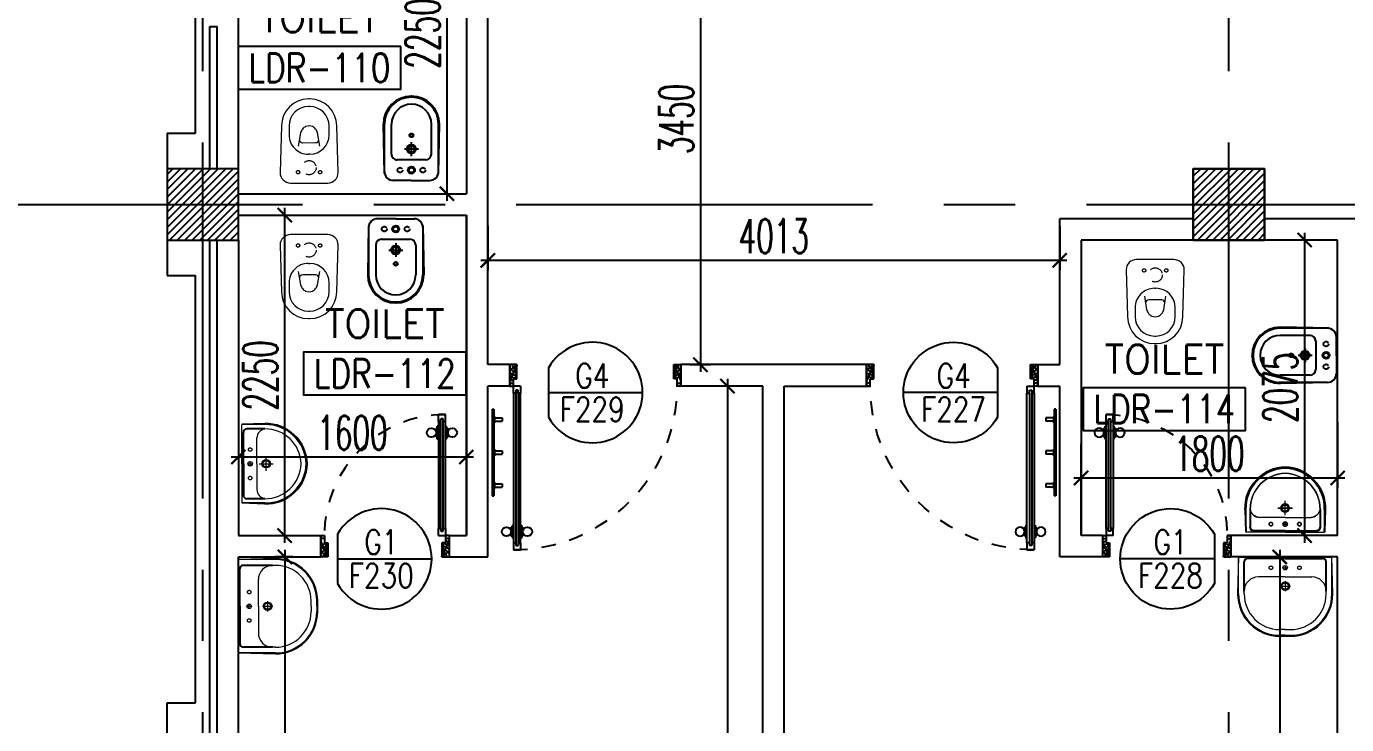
# Model space of a CAD drawing. Extents: x 275967.8 to 276060, y 57291.9 to 57371.4.
# Drawn here: x 275977.1 to 275986.36, y 57302.31 to 57307.21 of the extents above; entities that cross this region are included whole.
import ezdxf
from ezdxf.enums import TextEntityAlignment as Align

# ---------------------------------------------------------------- set-up
doc = ezdxf.new("R2010")
doc.units = 0
doc.header["$MEASUREMENT"] = 0
doc.header["$PDMODE"] = 34
for name, pattern in [('CENTERX2', [4, 2.5, -0.5, 0.5, -0.5]), ('DASHED', [0.75, 0.5, -0.25]), ('HIDDEN', [0.375, 0.25, -0.125]), ('HIDDEN2', [0.1875, 0.125, -0.0625])]:
    doc.linetypes.add(name, pattern=pattern)
doc.layers.get('0').update_dxf_attribs({"linetype": 'CONTINUOUS'})
doc.layers.get('DEFPOINTS').update_dxf_attribs({"linetype": 'CONTINUOUS'})
for name, color, linetype in [('A-TILES', 11, 'CONTINUOUS'), ('AX-DIM', 4, 'CONTINUOUS'), ('AXES', 11, 'CENTERX2'), ('COL', 5, 'CONTINUOUS'), ('DIM', 4, 'CONTINUOUS'), ('DOOR', 7, 'CONTINUOUS'), ('DOOR-CR', 2, 'CONTINUOUS'), ('DOOR-NO', 3, 'CONTINUOUS'), ('FIX', 3, 'CONTINUOUS'), ('HAT', 8, 'CONTINUOUS'), ('INSUL', 4, 'CONTINUOUS'), ('NON-MEDICAL', 3, 'CONTINUOUS'), ('RM-BOX', 4, 'CONTINUOUS'), ('RM-NAME', 2, 'CONTINUOUS'), ('RM-NO', 2, 'CONTINUOUS'), ('WALL', 2, 'CONTINUOUS')]:
    doc.layers.add(name, color=color, linetype=linetype)
doc.styles.add('ROMANS', font='ROMANS.shx', dxfattribs={"width": 0.6})
doc.dimstyles.new('STANDARD in', dxfattribs={"dimtxt": 0.24, "dimasz": 0.1, "dimexe": 0.07, "dimexo": 0.05, "dimgap": 0.05, "dimtad": 1, "dimdec": 0, "dimlfac": 1000, "dimzin": 0, "dimdsep": 46, "dimtxsty": 'ROMANS', "dimblk": 'ARCHTICK', "dimcen": 0.05, "dimdle": 0.05, "dimclrd": 4, "dimclre": 4, "dimclrt": 2, "dimadec": 0, "dimazin": 0, "dimtfac": 1, "dimtdec": 0, "dimtmove": 2, "dimatfit": 3, "dimfxl": 0, "dimtolj": 1, "dimtzin": 0, "dimarcsym": 0})

# ---------------------------------------------------------------- blocks, each defined once
blk = doc.blocks.new('*X87')
at = {"color": 0}
for p, q in [((31339.2, 125472.8), (31816.1, 125949.7)), ((31339.2, 125525.8), (31763.1, 125949.7)), ((31339.2, 125578.9), (31710.1, 125949.7)), ((31339.2, 125631.9), (31657, 125949.7)), ((31339.2, 125684.9), (31604, 125949.7)), ((31339.2, 125738), (31551, 125949.7)), ((31339.2, 125791), (31497.9, 125949.7)), ((31339.2, 125844), (31444.9, 125949.7)), ((31339.2, 125897.1), (31391.9, 125949.7)), ((31369.2, 125449.7), (31839.2, 125919.8)), ((31422.2, 125449.7), (31839.2, 125866.7)), ((31475.2, 125449.7), (31839.2, 125813.7)), ((31528.3, 125449.7), (31839.2, 125760.7)), ((31581.3, 125449.7), (31839.2, 125707.6)), ((31634.3, 125449.7), (31839.2, 125654.6)), ((31687.4, 125449.7), (31839.2, 125601.6)), ((31740.4, 125449.7), (31839.2, 125548.5)), ((31793.4, 125449.7), (31839.2, 125495.5))]:
    blk.add_line(p, q, dxfattribs=at)
blk = doc.blocks.new('*X86')
at = {"color": 0}
for p, q in [((24139.2, 125485.3), (24603.7, 125949.7)), ((24139.2, 125538.3), (24550.6, 125949.7)), ((24139.2, 125591.4), (24497.6, 125949.7)), ((24139.2, 125644.4), (24444.6, 125949.7)), ((24139.2, 125697.4), (24391.5, 125949.7)), ((24139.2, 125750.5), (24338.5, 125949.7)), ((24139.2, 125803.5), (24285.5, 125949.7)), ((24139.2, 125856.5), (24232.4, 125949.7)), ((24139.2, 125909.6), (24179.4, 125949.7)), ((24156.7, 125449.7), (24639.2, 125932.3)), ((24209.7, 125449.7), (24639.2, 125879.2)), ((24262.8, 125449.7), (24639.2, 125826.2)), ((24315.8, 125449.7), (24639.2, 125773.2)), ((24368.8, 125449.7), (24639.2, 125720.1)), ((24421.9, 125449.7), (24639.2, 125667.1)), ((24474.9, 125449.7), (24639.2, 125614.1)), ((24527.9, 125449.7), (24639.2, 125561)), ((24581, 125449.7), (24639.2, 125508)), ((24634, 125449.7), (24639.2, 125455))]:
    blk.add_line(p, q, dxfattribs=at)
blk = doc.blocks.new('RM1')
at = {"layer": 'RM-BOX'}
blk.add_lwpolyline([(569.9, -200), (-569.9, -200), (-569.9, -500), (569.9, -500)], close=True, dxfattribs=at)
at = {"layer": 'RM-NAME', "style": 'ROMANS'}
for tag, p in [('ROOMNAME1', (0, 323.8)), ('ROOMNAME2', (0, 0))]:
    blk.add_attdef(tag, text='', height=200, dxfattribs=at).set_placement(p, align=Align.MIDDLE)
at = {"layer": 'RM-NO', "style": 'ROMANS', "width": 0.8}
blk.add_attdef('ROOMNO', text='', height=200, dxfattribs=at).set_placement((0, -350), align=Align.MIDDLE)
blk = doc.blocks.new('_ARCHTICK')
at = {"color": 0, "linetype": 'ByBlock', "const_width": 0.15}
blk.add_lwpolyline([(-0.5, -0.5), (0.5, 0.5)], dxfattribs=at)
blk = doc.blocks.new('*D632')
at = {"layer": 'AX-DIM', "color": 4, "lineweight": -2, "ltscale": 0.3}
for p, q in [((275977.7269, 57357.8329), (275969.7988, 57357.8329)), ((275969.8688, 57298.4629), (275969.8688, 57357.8829)), ((275978.6688, 57298.5129), (275969.7988, 57298.5129))]:
    blk.add_line(p, q, dxfattribs=at)
at = {"layer": 'DEFPOINTS', "color": 0, "ltscale": 0.3}
for p in [(275969.8688, 57357.8329), (275977.7769, 57357.8329), (275978.7188, 57298.5129)]:
    blk.add_point(p, dxfattribs=at)
at = {"layer": 'AX-DIM', "color": 4, "lineweight": -2, "ltscale": 0.3, "xscale": 0.1, "yscale": 0.1, "zscale": 0.1}
for p, rotation in [((275969.8688, 57357.8329), 90), ((275969.8688, 57298.5129), 270)]:
    blk.add_blockref('_ARCHTICK', p, dxfattribs=dict(at, rotation=rotation))
at = {"layer": 'AX-DIM', "color": 2, "ltscale": 0.3, "insert": (275969.6988, 57328.1729), "char_height": 0.24, "attachment_point": 5, "rotation": 90, "style": 'ROMANS'}
blk.add_mtext('\\A1;59320', dxfattribs=at)
blk = doc.blocks.new('COL50')
at = {"layer": 'COL'}
blk.add_lwpolyline([(-250, 250), (-250, -250), (250, -250), (250, 250)], close=True, dxfattribs=at)
blk = doc.blocks.new('DD1')
at = {"layer": 'DOOR-CR'}
blk.add_line((-307.6, 0), (352.8, 0), dxfattribs=at)
blk.add_lwpolyline([(-307.6, -172.9, 3.820224), (-307.6, 172.9)], format="xyb", close=True, dxfattribs=at)
at = {"layer": 'DOOR-NO', "color": 255, "style": 'ROMANS', "width": 0.8}
for tag, p in [('G', (0, 183.5)), ('000', (0, -141.4))]:
    blk.add_attdef(tag, text='', height=204, dxfattribs=at).set_placement(p, align=Align.MIDDLE)
blk = doc.blocks.new('DOOR90')
at = {"layer": 'DOOR', "color": 0, "linetype": 'ByBlock'}
for p, q in [((-150, 0), (-150, -25)), ((-150, 0), (0, 0)), ((0, -50), (0, 0)), ((-1000, -25), (-1000, -75)), ((-1000, -75), (-1000, -25)), ((-950, -25), (-1000, -25)), ((-950, -75), (-1000, -75)), ((-970, -42), (-970, -58)), ((-950, -42), (-970, -42)), ((-950, -58), (-970, -58)), ((-950, -25), (-950, -42)), ((-950, -58), (-950, -75)), ((-917.6, -25), (-917.6, -17.8)), ((-827.6, -17.8), (-917.6, -17.8)), ((-917.6, -75), (-917.6, -82.2)), ((-827.6, -82.2), (-917.6, -82.2)), ((-905, -17.8), (-905, -8.8)), ((-905, -8.8), (-840.2, -8.8)), ((-905, -17.8), (-840.2, -17.8)), ((-905, -82.2), (-905, -91.2)), ((-905, -82.2), (-840.2, -82.2)), ((-905, -91.2), (-840.2, -91.2)), ((-840.2, -17.8), (-840.2, -8.8)), ((-840.2, -82.2), (-840.2, -91.2)), ((-827.6, -25), (-827.6, -17.8)), ((-827.6, -75), (-827.6, -82.2)), ((-200, -42), (-200, -25)), ((-200, -25), (-150, -25)), ((-180, -42), (-200, -42)), ((-200, -75), (-200, -58)), ((-200, -58), (-180, -58)), ((-150, -75), (-200, -75)), ((-180, -58), (-180, -42)), ((-150, -75), (-150, -25)), ((-150, -25), (-100, -25)), ((-100, -25), (-100, -50)), ((-100, -50), (0, -50)), ((-150, -900), (-150, -875)), ((-150, -875), (-100, -875)), ((0, -900), (-150, -900)), ((-150, -900), (0, -900)), ((-100, -850), (0, -850)), ((-100, -875), (-100, -850)), ((0, -850), (0, -900))]:
    blk.add_line(p, q, dxfattribs=at)
at = {"layer": 'DOOR', "color": 9, "linetype": 'ByBlock'}
for p, q in [((0, -50), (-113.7, 0)), ((0, -50), (-40.1, 0)), ((0, -50), (-100, -36.6)), ((0, -850), (-113.7, -900)), ((0, -850), (-100, -863.4)), ((0, -850), (-40.1, -900))]:
    blk.add_line(p, q, dxfattribs=at)
at = {"layer": 'DOOR', "linetype": 'ByBlock'}
for p, q in [((-200, -25), (-950, -25)), ((-200, -42), (-950, -42)), ((-200, -58), (-950, -58)), ((-950, -75), (-200, -75))]:
    blk.add_line(p, q, dxfattribs=at)
at = {"layer": 'DOOR', "color": 0, "linetype": 'ByBlock'}
for centre in [(-872.6, 23.5), (-872.6, -123.5)]:
    blk.add_circle(centre, 32.4, dxfattribs=at)
at = {"layer": 'DOOR', "color": 9, "linetype": 'ByBlock'}
for centre, radius, start, end in [((0, -50), 154.4, 161.10529, 166.28577), ((0, -50), 134.4, 158.15985, 169.28002), ((0, -50), 94.4, 148.01819, 180), ((0, -50), 74.4, 137.77643, 180), ((0, -50), 114.4, 154.08384, 167.37743), ((0, -50), 54.4, 113.20738, 180), ((0, -50), 34.4, 90, 180), ((0, -50), 14.4, 90, 180), ((0, -850), 154.4, 193.71423, 198.89471), ((0, -850), 134.4, 190.71998, 201.84015), ((0, -850), 94.4, 180, 211.98181), ((0, -850), 74.4, 180, 222.22357), ((0, -850), 54.4, 180, 246.79262), ((0, -850), 34.4, 180, 270), ((0, -850), 14.4, 180, 270)]:
    blk.add_arc(centre, radius, start, end, dxfattribs=at)
at = {"layer": 'DOOR', "linetype": 'HIDDEN', "ltscale": 0.5}
blk.add_arc((-150, -25), 850, 180, 270, dxfattribs=at)
blk = doc.blocks.new('DOOR100')
at = {"layer": 'DOOR', "color": 0, "linetype": 'ByBlock'}
for p, q in [((-25, 1300), (-75, 1300)), ((-75, 1300), (-25, 1300)), ((-75, 1250), (-75, 1300)), ((-25, 1250), (-25, 1300)), ((-82.2, 1205), (-91.2, 1205)), ((-91.2, 1205), (-91.2, 1140.2)), ((-75, 1217.6), (-82.2, 1217.6)), ((-82.2, 1127.6), (-82.2, 1217.6)), ((-82.2, 1205), (-82.2, 1140.2)), ((-58, 1250), (-75, 1250)), ((-42, 1270), (-58, 1270)), ((-58, 1250), (-58, 1270)), ((-42, 1250), (-42, 1270)), ((-25, 1250), (-42, 1250)), ((-25, 1217.6), (-17.8, 1217.6)), ((-17.8, 1127.6), (-17.8, 1217.6)), ((-17.8, 1205), (-8.8, 1205)), ((-17.8, 1205), (-17.8, 1140.2)), ((-8.8, 1205), (-8.8, 1140.2)), ((-82.2, 1140.2), (-91.2, 1140.2)), ((-75, 1127.6), (-82.2, 1127.6)), ((-25, 1127.6), (-17.8, 1127.6)), ((-17.8, 1140.2), (-8.8, 1140.2)), ((-75, 200), (-58, 200)), ((-75, 150), (-75, 200)), ((-58, 200), (-58, 180)), ((-42, 200), (-25, 200)), ((-42, 180), (-42, 200)), ((-25, 200), (-25, 150)), ((-1200, 0), (-1200, 150)), ((-1200, 150), (-1175, 150)), ((-1200, 150), (-1200, 0)), ((-1175, 150), (-1175, 100)), ((-1175, 100), (-1150, 100)), ((-1150, 100), (-1150, 0)), ((-75, 150), (-25, 150)), ((-58, 180), (-42, 180)), ((-50, 100), (-50, 0)), ((-25, 100), (-50, 100)), ((0, 150), (-25, 150)), ((-25, 150), (-25, 100)), ((0, 150), (0, 0)), ((-1150, 0), (-1200, 0)), ((-50, 0), (0, 0))]:
    blk.add_line(p, q, dxfattribs=at)
at = {"layer": 'DOOR', "linetype": 'ByBlock'}
for p, q in [((-75, 1250), (-75, 200)), ((-58, 200), (-58, 1250)), ((-42, 200), (-42, 1250)), ((-25, 200), (-25, 1250)), ((0, 0), (0, 150))]:
    blk.add_line(p, q, dxfattribs=at)
at = {"layer": 'DOOR', "color": 9, "linetype": 'ByBlock'}
for p, q in [((-1150, 0), (-1200, 113.7)), ((-1150, 0), (-1163.4, 100)), ((-50, 0), (0, 113.7)), ((-50, 0), (-36.6, 100)), ((-1150, 0), (-1200, 40.1)), ((-50, 0), (0, 40.1))]:
    blk.add_line(p, q, dxfattribs=at)
at = {"layer": 'DOOR', "color": 0, "linetype": 'ByBlock'}
for centre in [(-123.5, 1172.6), (23.5, 1172.6)]:
    blk.add_circle(centre, 32.4, dxfattribs=at)
at = {"layer": 'DOOR', "linetype": 'HIDDEN', "ltscale": 0.5}
blk.add_arc((-25, 150), 1150, 89.99998, 180.00006, dxfattribs=at)
at = {"layer": 'DOOR', "color": 9, "linetype": 'ByBlock'}
for centre, radius, start, end in [((-1150, 0), 154.4, 103.71423, 108.89471), ((-1150, 0), 134.4, 100.71998, 111.84015), ((-1150, 0), 94.4, 90, 121.98181), ((-50, 0), 94.4, 58.01819, 90), ((-50, 0), 134.4, 68.15985, 79.28002), ((-50, 0), 114.4, 64.08384, 77.37743), ((-50, 0), 154.4, 71.10529, 76.28577), ((-1150, 0), 74.4, 90, 132.22357), ((-1150, 0), 54.4, 90, 156.79262), ((-1150, 0), 34.4, 90, 180), ((-1150, 0), 14.4, 90, 180), ((-50, 0), 74.4, 47.77643, 90), ((-50, 0), 54.4, 23.20738, 90), ((-50, 0), 34.4, 0, 90), ((-50, 0), 14.4, 0, 90)]:
    blk.add_arc(centre, radius, start, end, dxfattribs=at)
blk = doc.blocks.new('A$C49F1192B')
at = {"layer": 'DOOR', "color": 0, "linetype": 'ByBlock', "xscale": -1, "rotation": 270}
blk.add_blockref('DOOR100', (0, 1200), dxfattribs=at)
blk = doc.blocks.new('WC1')
at = {"layer": 'FIX', "lineweight": 20}
for p, q in [((-210, 203.8), (-538, 193.8)), ((-475, 140.8), (-538, 140.8)), ((-727, 4.8), (-727, -4.8)), ((-674, 4.8), (-674, -4.8)), ((-533.7, 24.2), (-539.5, 0)), ((-539.5, 0), (-533.7, -24.2)), ((-394.8, 75.7), (-490.4, 60.1)), ((-339, 4.8), (-339, -4.8)), ((-490.4, -60.1), (-394.8, -75.7)), ((-538, -140.8), (-475, -140.8)), ((-538, -193.8), (-210, -203.8))]:
    blk.add_line(p, q, dxfattribs=at)
at = {"layer": 'FIX', "linetype": 'Continuous', "lineweight": 20}
blk.add_line((-420.1, -47.3), (-420.4, 44.6), dxfattribs=at)
at = {"layer": 'FIX', "lineweight": 20}
blk.add_lwpolyline([(-213.2, -203.8), (-210, -203.8, 0.414214), (-137, -130.8), (-137, 0), (-137, 130.8, 0.414214), (-210, 203.8)], format="xyb", dxfattribs=at)
at = {"layer": 'FIX', "linetype": 'HIDDEN2', "lineweight": 20, "ltscale": 0.3}
blk.add_circle((-245, 0), 49.8, dxfattribs=at)
at = {"layer": 'FIX', "linetype": 'HIDDEN', "lineweight": 20, "ltscale": 0.05}
for centre in [(-213.2, 77.5), (-213.2, -77.5)]:
    blk.add_circle(centre, 11.6, dxfattribs=at)
at = {"layer": 'FIX', "lineweight": 20}
for centre, radius, start, end in [((-538, 4.8), 189, 90, 180), ((-538, 4.8), 136, 90, 180), ((-475, 4.8), 136, 360, 90), ((-473, -6.9), 68.2, 128.92417, 152.84682), ((-464.4, -17.6), 82, 108.49595, 128.92417), ((-538, -4.8), 189, 180, 270), ((-538, -4.8), 136, 180, 270), ((-473, 6.9), 68.2, 207.15318, 231.07583), ((-464.4, 17.6), 82, 231.07583, 251.50405), ((-475, -4.8), 136, 270, 0)]:
    blk.add_arc(centre, radius, start, end, dxfattribs=at)
at = {"layer": 'FIX', "linetype": 'Continuous', "lineweight": 20}
for centre, start, end in [((-442.7, 45.5), 357.66621, 91.61215), ((-442.4, -45.6), 268.38785, 2.33379)]:
    blk.add_arc(centre, 22.3, start, end, dxfattribs=at)
blk = doc.blocks.new('BIDET1')
at = {"layer": 'FIX'}
for p, q in [((-88, 190), (-427.7, 190)), ((-210, 140), (-420, 140)), ((-170, 100), (-170, -100)), ((-25, -2.7), (-25, 128.1)), ((-616.7, 2.1), (-616.7, -2.7)), ((-352, 1.5), (-352, 1.5)), ((-350.1, 5.3), (-350.1, 5.3)), ((-348.2, 1.5), (-348.2, 1.5)), ((-346.3, 5.3), (-346.3, 5.3)), ((-344.4, 9.1), (-344.4, 9.1)), ((-344.4, 1.5), (-344.4, 1.5)), ((-342.4, 5.3), (-342.4, 5.3)), ((-340.5, 9.1), (-340.5, 9.1)), ((-340.5, 1.5), (-340.5, 1.5)), ((-338.6, 5.3), (-338.6, 5.3)), ((-336.7, 1.5), (-336.7, 1.5)), ((-334.8, 5.3), (-334.8, 5.3)), ((-332.9, 1.5), (-332.9, 1.5)), ((-616.7, -7.6), (-616.7, -2.7)), ((-350.1, -2.3), (-350.1, -2.3)), ((-348.2, -6.2), (-348.2, -6.2)), ((-346.3, -2.3), (-346.3, -2.3)), ((-346.3, -10), (-346.3, -10)), ((-344.4, -6.2), (-344.4, -6.2)), ((-342.4, -2.3), (-342.4, -2.3)), ((-342.4, -10), (-342.4, -10)), ((-340.5, -6.2), (-340.5, -6.2)), ((-338.6, -2.3), (-338.6, -2.3)), ((-338.6, -10), (-338.6, -10)), ((-336.7, -6.2), (-336.7, -6.2)), ((-334.8, -2.3), (-334.8, -2.3)), ((-332.9, -6.2), (-332.9, -6.2)), ((-331, -2.3), (-331, -2.3)), ((-25, -2.7), (-25, -133.6)), ((-210, -140), (-420, -140)), ((-88, -190), (-427.7, -190))]:
    blk.add_line(p, q, dxfattribs=at)
at = {"layer": 'FIX', "linetype": 'ByBlock', "ltscale": 0.3}
for p, q in [((-75, 190), (-420, 196.7)), ((-75, -190), (-420, -196.7))]:
    blk.add_line(p, q, dxfattribs=at)
at = {"layer": 'FIX', "linetype": 'DASHED', "ltscale": 0.05}
for p, q in [((-196.1, 0), (-293.9, 0)), ((-245, 48.9), (-245, -48.9))]:
    blk.add_line(p, q, dxfattribs=at)
at = {"layer": 'FIX', "linetype": 'HIDDEN', "ltscale": 0.05}
for centre in [(-97.5, 80), (-97.5, -80)]:
    blk.add_circle(centre, 17.5, dxfattribs=at)
at = {"layer": 'FIX'}
for centre, radius in [((-342, 0), 13.8), ((-342, 0), 11), ((-245, 0), 31.7), ((-245, 0), 22.5), ((-97.5, 0), 24.5), ((-97.5, 0), 17.5)]:
    blk.add_circle(centre, radius, dxfattribs=at)
at = {"layer": 'FIX', "linetype": 'ByBlock', "ltscale": 0.3}
blk.add_arc((-420, 0), 196.7, 90, 270, dxfattribs=at)
at = {"layer": 'FIX'}
for centre, radius, start, end in [((-420, 0), 190, 90, 270), ((-87.1, 127.9), 62.1, 0.14634, 90.8397), ((-420, 0), 140, 90, 270), ((-210, 100), 40, 0, 90), ((-210, -100), 40, 270, 0), ((-87.1, -127.9), 62.1, 269.1603, 359.85366)]:
    blk.add_arc(centre, radius, start, end, dxfattribs=at)
blk = doc.blocks.new('LAV-003')
at = {"layer": 'FIX', "linetype": 'Continuous', "lineweight": 20}
for p, q in [((-327.5, -285), (-327.5, -25)), ((327.5, -285), (327.5, -25)), ((0, -165), (-187.5, -165)), ((0, -165), (187.5, -165)), ((-287.5, -285), (-287.5, -265)), ((287.5, -285), (287.5, -265)), ((0, -535), (-37.5, -535)), ((0, -535), (37.5, -535)), ((0, -575), (-37.5, -575)), ((0, -575), (37.5, -575))]:
    blk.add_line(p, q, dxfattribs=at)
at = {"layer": 'FIX', "linetype": 'ByBlock'}
blk.add_line((-327.5, -25), (327.5, -25), dxfattribs=at)
at = {"layer": 'FIX', "linetype": 'ByBlock', "ltscale": 0.3}
for p, q in [((-287.5, -265), (-287.5, -60)), ((0, -35), (-262.5, -35)), ((0, -35), (262.5, -35)), ((287.5, -265), (287.5, -60))]:
    blk.add_line(p, q, dxfattribs=at)
at = {"layer": 'FIX', "lineweight": 20}
for p, q in [((0, -85.4), (0, -116.5)), ((-15.6, -100.9), (15.5, -100.9))]:
    blk.add_line(p, q, dxfattribs=at)
at = {"layer": 'FIX', "linetype": 'DASHED', "lineweight": 20, "ltscale": 0.04}
for p, q in [((-35.7, -230.5), (36.6, -230.5)), ((0, -193.9), (0, -266.1))]:
    blk.add_line(p, q, dxfattribs=at)
at = {"layer": 'FIX', "linetype": 'Continuous', "lineweight": 20}
blk.add_lwpolyline([(294.8, -25), (0, -25), (-327.5, -25), (-334.5, -285, 0.414214), (-37.5, -582), (0, -582), (37.5, -582, 0.414214), (334.5, -285), (327.5, -25), (0, -25)], format="xyb", dxfattribs=at)
at = {"layer": 'FIX', "linetype": 'HIDDEN', "lineweight": 20, "ltscale": 0.05}
for centre in [(-100, -100.9), (100, -100.9)]:
    blk.add_circle(centre, 12.4, dxfattribs=at)
at = {"layer": 'FIX', "lineweight": 20}
for centre, radius in [((0, -100.9), 15.5), ((0.5, -230), 29.5), ((0.5, -230), 22.5)]:
    blk.add_circle(centre, radius, dxfattribs=at)
at = {"layer": 'FIX', "linetype": 'ByBlock', "ltscale": 0.3}
for centre, start, end in [((-262.5, -60), 90, 180), ((262.5, -60), 0, 90)]:
    blk.add_arc(centre, 25, start, end, dxfattribs=at)
at = {"layer": 'FIX', "linetype": 'Continuous', "lineweight": 20}
for centre, radius, start, end in [((-187.5, -265), 100, 90, 180), ((187.5, -265), 100, 0, 90), ((-37.5, -285), 290, 180, 270), ((-37.5, -285), 250, 180, 270), ((37.5, -285), 250, 270, 0), ((37.5, -285), 290, 270, 0)]:
    blk.add_arc(centre, radius, start, end, dxfattribs=at)
blk = doc.blocks.new('LAV1')
at = {"layer": 'FIX', "linetype": 'ByBlock', "ltscale": 0.3}
for p, q in [((-280, 210), (-275, 50)), ((-245, 210), (-245, 85)), ((245, 210), (245, 85)), ((280, 210), (275, 50)), ((0, 60), (-220.2, 60)), ((0, 60), (220.2, 60))]:
    blk.add_line(p, q, dxfattribs=at)
at = {"layer": 'FIX', "linetype": 'Continuous', "lineweight": 20}
for p, q in [((-275, 210), (-275, 50)), ((275, 210), (275, 50)), ((0, 155), (-181.4, 155)), ((0, 155), (181.4, 155)), ((0, 50), (-275, 50)), ((0, 50), (-252.5, 50)), ((0, 50), (252.5, 50)), ((0, 50), (275, 50))]:
    blk.add_line(p, q, dxfattribs=at)
at = {"layer": 'FIX', "linetype": 'DASHED', "lineweight": 20, "ltscale": 0.05}
for p, q in [((49.5, 220), (-50.5, 220)), ((-0.5, 170), (-0.5, 270)), ((-0.5, 170), (-0.5, 270))]:
    blk.add_line(p, q, dxfattribs=at)
at = {"layer": 'FIX', "lineweight": 20}
for p, q in [((15.6, 107.5), (-15.5, 107.5)), ((0, 92), (0, 123))]:
    blk.add_line(p, q, dxfattribs=at)
for centre, radius in [((-0.5, 220), 29.5), ((-0.5, 220), 22.5), ((0, 107.5), 15.5)]:
    blk.add_circle(centre, radius, dxfattribs=at)
at = {"layer": 'FIX', "linetype": 'HIDDEN', "lineweight": 20, "ltscale": 0.05}
for centre in [(-100, 107.5), (100, 107.5)]:
    blk.add_circle(centre, 12.4, dxfattribs=at)
at = {"layer": 'FIX', "linetype": 'ByBlock', "ltscale": 0.3}
for centre, radius, start, end in [((6.9, 220), 287, 91.37765, 182.00641), ((-6.9, 220), 287, 357.99359, 88.62235), ((-220.1, 84.9), 24.9, 179.70214, 269.94861), ((220.1, 84.9), 24.9, 270.05139, 0.29786)]:
    blk.add_arc(centre, radius, start, end, dxfattribs=at)
at = {"layer": 'FIX', "linetype": 'Continuous', "lineweight": 20}
for centre, radius, start, end in [((8.4, 216.7), 283.4, 91.6988, 181.35097), ((7.6, 212.5), 252.7, 91.73281, 180.48842), ((-8.4, 216.7), 283.4, 358.64903, 88.3012), ((-7.6, 212.5), 252.7, 359.51158, 88.26719), ((-179.2, 221.8), 66.9, 190.20056, 268.07863), ((179.2, 221.8), 66.9, 271.92137, 349.79944)]:
    blk.add_arc(centre, radius, start, end, dxfattribs=at)
blk = doc.blocks.new('*D390')
at = {"layer": 'DEFPOINTS', "color": 0, "linetype": 'ByBlock', "ltscale": 0.3}
for p in [(275979.5208, 57308.2879), (275979.7485, 57306.0379), (275980.0486, 57306.0379)]:
    blk.add_point(p, dxfattribs=at)
at = {"layer": 'DIM', "color": 4, "linetype": 'ByBlock', "lineweight": -2, "ltscale": 0.3}
for p, q in [((275980.0486, 57308.3379), (275980.0486, 57305.9879)), ((275979.5708, 57308.2879), (275980.1186, 57308.2879)), ((275979.7985, 57306.0379), (275980.1186, 57306.0379))]:
    blk.add_line(p, q, dxfattribs=at)
at = {"layer": 'DIM', "color": 4, "linetype": 'ByBlock', "lineweight": -2, "ltscale": 0.3, "xscale": 0.1, "yscale": 0.1, "zscale": 0.1}
for p, rotation in [((275980.0486, 57308.2879), 90), ((275980.0486, 57306.0379), 270)]:
    blk.add_blockref('_ARCHTICK', p, dxfattribs=dict(at, rotation=rotation))
at = {"layer": 'DIM', "color": 2, "linetype": 'ByBlock', "ltscale": 0.3, "insert": (275979.8786, 57307.1629), "char_height": 0.24, "attachment_point": 5, "rotation": 90, "style": 'ROMANS'}
blk.add_mtext('\\A1;2250', dxfattribs=at)
blk = doc.blocks.new('*D388')
at = {"layer": 'DEFPOINTS', "color": 0, "linetype": 'ByBlock', "ltscale": 0.3}
for p in [(275978.7409, 57305.8879), (275978.7267, 57303.6379), (275978.9101, 57303.6379)]:
    blk.add_point(p, dxfattribs=at)
at = {"layer": 'DIM', "color": 4, "linetype": 'ByBlock', "lineweight": -2, "ltscale": 0.3}
for p, q in [((275978.9101, 57305.9379), (275978.9101, 57303.5879)), ((275978.7909, 57305.8879), (275978.9801, 57305.8879)), ((275978.7767, 57303.6379), (275978.9801, 57303.6379))]:
    blk.add_line(p, q, dxfattribs=at)
at = {"layer": 'DIM', "color": 4, "linetype": 'ByBlock', "lineweight": -2, "ltscale": 0.3, "xscale": 0.1, "yscale": 0.1, "zscale": 0.1}
for p, rotation in [((275978.9101, 57305.8879), 90), ((275978.9101, 57303.6379), 270)]:
    blk.add_blockref('_ARCHTICK', p, dxfattribs=dict(at, rotation=rotation))
at = {"layer": 'DIM', "color": 2, "linetype": 'ByBlock', "ltscale": 0.3, "insert": (275978.7401, 57304.7629), "char_height": 0.24, "attachment_point": 5, "rotation": 90, "style": 'ROMANS'}
blk.add_mtext('\\A1;2250', dxfattribs=at)
blk = doc.blocks.new('*D387')
at = {"layer": 'DEFPOINTS', "color": 0, "linetype": 'ByBlock', "ltscale": 0.3}
for p in [(275980.1855, 57304.4892), (275978.5855, 57304.4209), (275978.5855, 57304.1893)]:
    blk.add_point(p, dxfattribs=at)
at = {"layer": 'DIM', "color": 4, "linetype": 'ByBlock', "lineweight": -2, "ltscale": 0.3}
for p, q in [((275978.5855, 57304.3709), (275978.5855, 57304.1193)), ((275980.1855, 57304.4392), (275980.1855, 57304.1193)), ((275980.2355, 57304.1893), (275978.5355, 57304.1893))]:
    blk.add_line(p, q, dxfattribs=at)
at = {"layer": 'DIM', "color": 4, "linetype": 'ByBlock', "lineweight": -2, "ltscale": 0.3, "xscale": 0.1, "yscale": 0.1, "zscale": 0.1, "rotation": 180}
blk.add_blockref('_ARCHTICK', (275978.5855, 57304.1893), dxfattribs=at)
at = {"layer": 'DIM', "color": 4, "linetype": 'ByBlock', "lineweight": -2, "ltscale": 0.3, "xscale": 0.1, "yscale": 0.1, "zscale": 0.1}
blk.add_blockref('_ARCHTICK', (275980.1855, 57304.1893), dxfattribs=at)
at = {"layer": 'DIM', "color": 2, "linetype": 'ByBlock', "ltscale": 0.3, "insert": (275979.3855, 57304.3593), "char_height": 0.24, "attachment_point": 5, "style": 'ROMANS'}
blk.add_mtext('\\A1;1600', dxfattribs=at)
blk = doc.blocks.new('*D386')
at = {"layer": 'DEFPOINTS', "color": 0, "linetype": 'ByBlock', "ltscale": 0.3}
for p in [(275981.4937, 57308.2879), (275981.702, 57304.8379), (275981.8275, 57304.8379)]:
    blk.add_point(p, dxfattribs=at)
at = {"layer": 'DIM', "color": 4, "linetype": 'ByBlock', "lineweight": -2, "ltscale": 0.3}
for p, q in [((275981.8275, 57308.3379), (275981.8275, 57304.7879)), ((275981.5437, 57308.2879), (275981.8975, 57308.2879)), ((275981.752, 57304.8379), (275981.8975, 57304.8379))]:
    blk.add_line(p, q, dxfattribs=at)
at = {"layer": 'DIM', "color": 4, "linetype": 'ByBlock', "lineweight": -2, "ltscale": 0.3, "xscale": 0.1, "yscale": 0.1, "zscale": 0.1}
for p, rotation in [((275981.8275, 57308.2879), 90), ((275981.8275, 57304.8379), 270)]:
    blk.add_blockref('_ARCHTICK', p, dxfattribs=dict(at, rotation=rotation))
at = {"layer": 'DIM', "color": 2, "linetype": 'ByBlock', "ltscale": 0.3, "insert": (275981.6575, 57306.5629), "char_height": 0.24, "attachment_point": 5, "rotation": 90, "style": 'ROMANS'}
blk.add_mtext('\\A1;3450', dxfattribs=at)
blk = doc.blocks.new('*D385')
at = {"layer": 'DEFPOINTS', "color": 0, "linetype": 'ByBlock', "ltscale": 0.3}
for p in [(275982.2348, 57304.6879), (275982.0169, 57299.0129), (275982.2369, 57299.0129)]:
    blk.add_point(p, dxfattribs=at)
at = {"layer": 'DIM', "color": 4, "linetype": 'ByBlock', "lineweight": -2, "ltscale": 0.3}
for p, q in [((275982.0169, 57304.7379), (275982.0169, 57298.9629)), ((275982.1848, 57304.6879), (275981.9469, 57304.6879)), ((275982.1869, 57299.0129), (275981.9469, 57299.0129))]:
    blk.add_line(p, q, dxfattribs=at)
at = {"layer": 'DIM', "color": 4, "linetype": 'ByBlock', "lineweight": -2, "ltscale": 0.3, "xscale": 0.1, "yscale": 0.1, "zscale": 0.1}
for p, rotation in [((275982.0169, 57304.6879), 90), ((275982.0169, 57299.0129), 270)]:
    blk.add_blockref('_ARCHTICK', p, dxfattribs=dict(at, rotation=rotation))
at = {"layer": 'DIM', "color": 2, "linetype": 'ByBlock', "ltscale": 0.3, "insert": (275981.8469, 57301.8504), "char_height": 0.24, "attachment_point": 5, "rotation": 90, "style": 'ROMANS'}
blk.add_mtext('\\A1;5675', dxfattribs=at)
blk = doc.blocks.new('*D381')
at = {"layer": 'DEFPOINTS', "color": 0, "linetype": 'ByBlock', "ltscale": 0.3}
for p in [(275979.0173, 57303.4879), (275978.9121, 57299.0129), (275979.2488, 57299.0129)]:
    blk.add_point(p, dxfattribs=at)
at = {"layer": 'DIM', "color": 4, "linetype": 'ByBlock', "lineweight": -2, "ltscale": 0.3}
for p, q in [((275978.9121, 57303.5379), (275978.9121, 57298.9629)), ((275978.9673, 57303.4879), (275978.8421, 57303.4879)), ((275979.1988, 57299.0129), (275978.8421, 57299.0129))]:
    blk.add_line(p, q, dxfattribs=at)
at = {"layer": 'DIM', "color": 4, "linetype": 'ByBlock', "lineweight": -2, "ltscale": 0.3, "xscale": 0.1, "yscale": 0.1, "zscale": 0.1}
for p, rotation in [((275978.9121, 57303.4879), 90), ((275978.9121, 57299.0129), 270)]:
    blk.add_blockref('_ARCHTICK', p, dxfattribs=dict(at, rotation=rotation))
at = {"layer": 'DIM', "color": 2, "linetype": 'ByBlock', "ltscale": 0.3, "insert": (275978.7421, 57301.2504), "char_height": 0.24, "attachment_point": 5, "rotation": 90, "style": 'ROMANS'}
blk.add_mtext('\\A1;4475', dxfattribs=at)
blk = doc.blocks.new('*D380')
at = {"layer": 'DEFPOINTS', "color": 0, "linetype": 'ByBlock', "ltscale": 0.3}
for p in [(275986.3166, 57305.7129), (275986.0663, 57303.6379), (275986.2462, 57303.6379)]:
    blk.add_point(p, dxfattribs=at)
at = {"layer": 'DIM', "color": 4, "linetype": 'ByBlock', "lineweight": -2, "ltscale": 0.3}
for p, q in [((275986.0663, 57305.7629), (275986.0663, 57303.5879)), ((275986.2666, 57305.7129), (275985.9963, 57305.7129)), ((275986.1962, 57303.6379), (275985.9963, 57303.6379))]:
    blk.add_line(p, q, dxfattribs=at)
at = {"layer": 'DIM', "color": 4, "linetype": 'ByBlock', "lineweight": -2, "ltscale": 0.3, "xscale": 0.1, "yscale": 0.1, "zscale": 0.1}
for p, rotation in [((275986.0663, 57305.7129), 90), ((275986.0663, 57303.6379), 270)]:
    blk.add_blockref('_ARCHTICK', p, dxfattribs=dict(at, rotation=rotation))
at = {"layer": 'DIM', "color": 2, "linetype": 'ByBlock', "ltscale": 0.3, "insert": (275985.8963, 57304.6754), "char_height": 0.24, "attachment_point": 5, "rotation": 90, "style": 'ROMANS'}
blk.add_mtext('\\A1;2075', dxfattribs=at)
blk = doc.blocks.new('*D379')
at = {"layer": 'DEFPOINTS', "color": 0, "linetype": 'ByBlock', "ltscale": 0.3}
for p in [(275984.498, 57304.4671), (275986.298, 57304.4831), (275986.298, 57304.0424)]:
    blk.add_point(p, dxfattribs=at)
at = {"layer": 'DIM', "color": 4, "linetype": 'ByBlock', "lineweight": -2, "ltscale": 0.3}
for p, q in [((275984.498, 57304.4171), (275984.498, 57303.9724)), ((275986.298, 57304.4331), (275986.298, 57303.9724)), ((275984.448, 57304.0424), (275986.348, 57304.0424))]:
    blk.add_line(p, q, dxfattribs=at)
at = {"layer": 'DIM', "color": 4, "linetype": 'ByBlock', "lineweight": -2, "ltscale": 0.3, "xscale": 0.1, "yscale": 0.1, "zscale": 0.1, "rotation": 180}
blk.add_blockref('_ARCHTICK', (275984.498, 57304.0424), dxfattribs=at)
at = {"layer": 'DIM', "color": 4, "linetype": 'ByBlock', "lineweight": -2, "ltscale": 0.3, "xscale": 0.1, "yscale": 0.1, "zscale": 0.1}
blk.add_blockref('_ARCHTICK', (275986.298, 57304.0424), dxfattribs=at)
at = {"layer": 'DIM', "color": 2, "linetype": 'ByBlock', "ltscale": 0.3, "insert": (275985.398, 57304.2124), "char_height": 0.24, "attachment_point": 5, "style": 'ROMANS'}
blk.add_mtext('\\A1;1800', dxfattribs=at)
blk = doc.blocks.new('*D376')
at = {"layer": 'DEFPOINTS', "color": 0, "linetype": 'ByBlock', "ltscale": 0.3}
for p in [(275986.298, 57303.4879), (275985.892, 57299.0129), (275986.298, 57299.0129)]:
    blk.add_point(p, dxfattribs=at)
at = {"layer": 'DIM', "color": 4, "linetype": 'ByBlock', "lineweight": -2, "ltscale": 0.3}
for p, q in [((275985.892, 57303.5379), (275985.892, 57298.9629)), ((275986.248, 57303.4879), (275985.822, 57303.4879)), ((275986.248, 57299.0129), (275985.822, 57299.0129))]:
    blk.add_line(p, q, dxfattribs=at)
at = {"layer": 'DIM', "color": 4, "linetype": 'ByBlock', "lineweight": -2, "ltscale": 0.3, "xscale": 0.1, "yscale": 0.1, "zscale": 0.1}
for p, rotation in [((275985.892, 57303.4879), 90), ((275985.892, 57299.0129), 270)]:
    blk.add_blockref('_ARCHTICK', p, dxfattribs=dict(at, rotation=rotation))
at = {"layer": 'DIM', "color": 2, "linetype": 'ByBlock', "ltscale": 0.3, "insert": (275985.722, 57301.2504), "char_height": 0.24, "attachment_point": 5, "rotation": 90, "style": 'ROMANS'}
blk.add_mtext('\\A1;4475', dxfattribs=at)
blk = doc.blocks.new('*D348')
at = {"layer": 'DEFPOINTS', "color": 0, "linetype": 'ByBlock', "ltscale": 0.3}
for p in [(275980.3355, 57305.8629), (275984.348, 57305.8629), (275980.3355, 57305.5702)]:
    blk.add_point(p, dxfattribs=at)
at = {"layer": 'DIM', "color": 4, "linetype": 'ByBlock', "lineweight": -2, "ltscale": 0.3}
for p, q in [((275980.3355, 57305.8129), (275980.3355, 57305.5002)), ((275984.348, 57305.8129), (275984.348, 57305.5002)), ((275984.398, 57305.5702), (275980.2855, 57305.5702))]:
    blk.add_line(p, q, dxfattribs=at)
at = {"layer": 'DIM', "color": 4, "linetype": 'ByBlock', "lineweight": -2, "ltscale": 0.3, "xscale": 0.1, "yscale": 0.1, "zscale": 0.1, "rotation": 180}
blk.add_blockref('_ARCHTICK', (275980.3355, 57305.5702), dxfattribs=at)
at = {"layer": 'DIM', "color": 4, "linetype": 'ByBlock', "lineweight": -2, "ltscale": 0.3, "xscale": 0.1, "yscale": 0.1, "zscale": 0.1}
blk.add_blockref('_ARCHTICK', (275984.348, 57305.5702), dxfattribs=at)
at = {"layer": 'DIM', "color": 2, "linetype": 'ByBlock', "ltscale": 0.3, "insert": (275982.3417, 57305.7402), "char_height": 0.24, "attachment_point": 5, "style": 'ROMANS'}
blk.add_mtext('\\A1;4013', dxfattribs=at)

msp = doc.modelspace()

# ---------------------------------------------------------------- linework, layer by layer
at = {"layer": 'AXES'}
for p, q in [((275985.5355, 57291.8986), (275985.5355, 57370.7113)), ((275978.3355, 57291.8986), (275978.3355, 57337.5829)), ((275968.5355, 57305.9629), (276036.5755, 57305.9629))]:
    msp.add_line(p, q, dxfattribs=at)
at = {"layer": 'COL'}
msp.add_lwpolyline([(275985.2855, 57306.2129), (275985.7855, 57306.2129), (275985.7855, 57305.7129), (275985.2855, 57305.7129)], close=True, dxfattribs=at)
at = {"layer": 'INSUL'}
for p, q in [((275978.3855, 57306.2129), (275978.3855, 57307.2129)), ((275978.3855, 57307.2129), (275978.4355, 57307.2129)), ((275978.4355, 57306.2129), (275978.4355, 57307.2129)), ((275978.3855, 57299.0129), (275978.3855, 57305.7129)), ((275978.4355, 57299.0129), (275978.4355, 57305.7129))]:
    msp.add_line(p, q, dxfattribs=at)
at = {"layer": 'NON-MEDICAL'}
for p, q in [((275980.3667, 57304.526), (275980.3784, 57304.526)), ((275980.3667, 57304.526), (275980.3667, 57303.9164)), ((275980.3784, 57304.526), (275980.3784, 57303.9164)), ((275980.3784, 57304.475), (275980.383, 57304.475)), ((275980.383, 57304.475), (275980.383, 57304.4289)), ((275980.383, 57304.4637), (275980.437, 57304.4637)), ((275980.437, 57304.4637), (275980.437, 57304.4402)), ((275984.2501, 57304.4637), (275984.2501, 57304.4402)), ((275984.3041, 57304.4637), (275984.2501, 57304.4637)), ((275984.3041, 57304.475), (275984.3041, 57304.4289)), ((275984.3087, 57304.475), (275984.3041, 57304.475)), ((275984.3204, 57304.526), (275984.3087, 57304.526)), ((275984.3087, 57304.526), (275984.3087, 57303.9164)), ((275984.3204, 57304.526), (275984.3204, 57303.9164)), ((275980.3784, 57304.4289), (275980.383, 57304.4289)), ((275980.383, 57304.4402), (275980.437, 57304.4402)), ((275984.3041, 57304.4402), (275984.2501, 57304.4402)), ((275984.3087, 57304.4289), (275984.3041, 57304.4289)), ((275980.3784, 57304.2443), (275980.383, 57304.2443)), ((275980.3784, 57304.1981), (275980.383, 57304.1981)), ((275980.383, 57304.2443), (275980.383, 57304.1981)), ((275980.383, 57304.2329), (275980.437, 57304.2329)), ((275980.383, 57304.2095), (275980.437, 57304.2095)), ((275980.437, 57304.2329), (275980.437, 57304.2095)), ((275984.3041, 57304.2329), (275984.2501, 57304.2329)), ((275984.2501, 57304.2329), (275984.2501, 57304.2095)), ((275984.3041, 57304.2095), (275984.2501, 57304.2095)), ((275984.3041, 57304.2443), (275984.3041, 57304.1981)), ((275984.3087, 57304.2443), (275984.3041, 57304.2443)), ((275984.3087, 57304.1981), (275984.3041, 57304.1981)), ((275980.3784, 57304.0135), (275980.383, 57304.0135)), ((275980.383, 57304.0135), (275980.383, 57303.9673)), ((275980.383, 57304.0021), (275980.437, 57304.0021)), ((275980.383, 57303.9787), (275980.437, 57303.9787)), ((275980.437, 57304.0021), (275980.437, 57303.9787)), ((275984.3041, 57304.0021), (275984.2501, 57304.0021)), ((275984.2501, 57304.0021), (275984.2501, 57303.9787)), ((275984.3041, 57303.9787), (275984.2501, 57303.9787)), ((275984.3087, 57304.0135), (275984.3041, 57304.0135)), ((275984.3041, 57304.0135), (275984.3041, 57303.9673)), ((275980.3667, 57303.9164), (275980.3784, 57303.9164)), ((275980.3784, 57303.9673), (275980.383, 57303.9673)), ((275984.3087, 57303.9673), (275984.3041, 57303.9673)), ((275984.3204, 57303.9164), (275984.3087, 57303.9164))]:
    msp.add_line(p, q, dxfattribs=at)
at = {"layer": 'WALL'}
for p, q in [((275978.5855, 57306.2129), (275978.5855, 57308.2879)), ((275980.1855, 57308.2879), (275980.1855, 57306.0379)), ((275980.3355, 57304.8379), (275980.3355, 57308.2879)), ((275978.2855, 57306.4629), (275978.2855, 57307.3629)), ((275978.0855, 57306.4629), (275978.2855, 57306.4629)), ((275978.0855, 57306.4629), (275978.0855, 57305.4629)), ((275978.5855, 57306.0379), (275980.1855, 57306.0379)), ((275978.5855, 57305.8879), (275980.1855, 57305.8879)), ((275980.1855, 57303.6379), (275980.1855, 57305.8879)), ((275980.1855, 57305.8879), (275980.1855, 57303.6379)), ((275984.348, 57304.8379), (275984.348, 57305.8629)), ((275985.2855, 57305.8629), (275984.348, 57305.8629)), ((275988.398, 57305.8629), (275985.7855, 57305.8629)), ((275978.5855, 57305.7129), (275978.5855, 57303.6379)), ((275985.2855, 57305.7129), (275984.498, 57305.7129)), ((275984.498, 57305.7129), (275984.498, 57303.6379)), ((275986.298, 57305.7129), (275985.7855, 57305.7129)), ((275986.298, 57303.6379), (275986.298, 57305.7129)), ((275978.0855, 57305.4629), (275978.2855, 57305.4629)), ((275978.2855, 57302.4629), (275978.2855, 57305.4629)), ((275980.4901, 57304.8379), (275980.3355, 57304.8379)), ((275980.4901, 57304.6879), (275980.4901, 57304.8379)), ((275982.9934, 57304.8379), (275981.6901, 57304.8379)), ((275981.6901, 57304.6879), (275981.6901, 57304.8379)), ((275982.9934, 57304.6879), (275982.9934, 57304.8379)), ((275984.1934, 57304.6879), (275984.1934, 57304.8379)), ((275984.1934, 57304.8379), (275984.348, 57304.8379)), ((275980.3355, 57303.4879), (275980.3355, 57304.6879)), ((275980.4901, 57304.6879), (275980.3355, 57304.6879)), ((275982.2655, 57304.6879), (275981.6901, 57304.6879)), ((275982.2655, 57299.0129), (275982.2655, 57304.6879)), ((275982.4155, 57304.6879), (275982.9934, 57304.6879)), ((275982.4155, 57299.0129), (275982.4155, 57304.6879)), ((275984.1934, 57304.6879), (275984.348, 57304.6879)), ((275984.348, 57303.4879), (275984.348, 57304.6879)), ((275984.498, 57303.6379), (275984.498, 57304.2824)), ((275978.5855, 57303.6379), (275979.1635, 57303.6379)), ((275979.1635, 57303.6379), (275979.1635, 57303.4879)), ((275980.0635, 57303.6379), (275980.1855, 57303.6379)), ((275980.0635, 57303.6379), (275980.0635, 57303.4879)), ((275984.648, 57303.6379), (275984.498, 57303.6379)), ((275984.648, 57303.6379), (275984.648, 57303.4879)), ((275985.548, 57303.6379), (275985.548, 57303.4879)), ((275986.298, 57303.6379), (275985.548, 57303.6379)), ((275978.5855, 57299.0129), (275978.5855, 57303.4879)), ((275978.5855, 57303.4879), (275979.1635, 57303.4879)), ((275980.0635, 57303.4879), (275980.3355, 57303.4879)), ((275984.648, 57303.4879), (275984.348, 57303.4879)), ((275986.298, 57303.4879), (275985.548, 57303.4879)), ((275986.298, 57299.0129), (275986.298, 57303.4879)), ((275978.0855, 57302.4629), (275978.2855, 57302.4629)), ((275978.0855, 57299.0129), (275978.0855, 57302.4629))]:
    msp.add_line(p, q, dxfattribs=at)
at = {"layer": 'WALL', "linetype": 'ByBlock', "ltscale": 0.3}
for points in [[(275978.0855, 57305.7129), (275978.5855, 57305.7129), (275978.5855, 57306.2129), (275978.0855, 57306.2129)], [(275985.7855, 57306.2129), (275985.2855, 57306.2129), (275985.2855, 57305.7129), (275985.7855, 57305.7129)]]:
    msp.add_lwpolyline(points, close=True, dxfattribs=at)

# ---------------------------------------------------------------- block references
at = {"layer": 'A-TILES', "linetype": 'ByBlock', "ltscale": 0.3, "xscale": 0.001, "yscale": 0.001, "zscale": 0.001}
for name, p in [('LAV1', (275985.9296, 57303.6109)), ('LAV-003', (275985.93, 57303.5129))]:
    msp.add_blockref(name, p, dxfattribs=at)
at = {"layer": 'COL', "xscale": 0.001, "yscale": 0.001, "zscale": 0.001}
for p in [(275978.3355, 57305.9629), (275985.5355, 57305.9629)]:
    msp.add_blockref('COL50', p, dxfattribs=at)
at = {"layer": 'DOOR', "color": 0, "yscale": 0.001, "zscale": 0.001}
for p, xscale, rotation in [((275981.6901, 57304.8379), -0.001, 90), ((275982.9934, 57304.8379), 0.001, 270)]:
    msp.add_blockref('A$C49F1192B', p, dxfattribs=dict(at, xscale=xscale, rotation=rotation))
at = {"layer": 'DOOR', "color": 0, "linetype": 'ByBlock', "yscale": 0.001, "zscale": 0.001}
for p, xscale, rotation in [((275980.0635, 57303.4879), 0.001, 270), ((275984.648, 57303.4879), -0.001, 90)]:
    msp.add_blockref('DOOR90', p, dxfattribs=dict(at, xscale=xscale, rotation=rotation))
at = {"layer": 'DOOR-NO'}
ref = msp.add_blockref('DD1', (275981.0688, 57304.6423), dxfattribs=dict(at, xscale=0.001, yscale=0.001, zscale=0.001))
ref.add_attrib('G', 'G4', dxfattribs={"height": 0.17, "style": 'ROMANS', "width": 0.8}).set_placement((275981.0688, 57304.7602), align=Align.MIDDLE)
ref.add_attrib('000', 'F229', dxfattribs={"height": 0.17, "style": 'ROMANS', "width": 0.8}).set_placement((275981.0688, 57304.5244), align=Align.MIDDLE)
ref = msp.add_blockref('DD1', (275983.6039, 57304.6423), dxfattribs=dict(at, xscale=-0.001, yscale=0.001, zscale=0.001))
ref.add_attrib('G', 'G4', dxfattribs={"height": 0.17, "style": 'ROMANS', "width": 0.8}).set_placement((275983.6039, 57304.7602), align=Align.MIDDLE)
ref.add_attrib('000', 'F227', dxfattribs={"height": 0.17, "style": 'ROMANS', "width": 0.8}).set_placement((275983.6039, 57304.5244), align=Align.MIDDLE)
ref = msp.add_blockref('DD1', (275979.5889, 57303.4744), dxfattribs=dict(at, xscale=0.001, yscale=0.001, zscale=0.001))
ref.add_attrib('G', 'G1', dxfattribs={"height": 0.17, "style": 'ROMANS', "width": 0.8}).set_placement((275979.5889, 57303.5924), align=Align.MIDDLE)
ref.add_attrib('000', 'F230', dxfattribs={"height": 0.17, "style": 'ROMANS', "width": 0.8}).set_placement((275979.5889, 57303.3566), align=Align.MIDDLE)
ref = msp.add_blockref('DD1', (275985.1257, 57303.4744), dxfattribs=dict(at, xscale=-0.001, yscale=0.001, zscale=0.001))
ref.add_attrib('G', 'G1', dxfattribs={"height": 0.17, "style": 'ROMANS', "width": 0.8}).set_placement((275985.1257, 57303.5924), align=Align.MIDDLE)
ref.add_attrib('000', 'F228', dxfattribs={"height": 0.17, "style": 'ROMANS', "width": 0.8}).set_placement((275985.1257, 57303.3566), align=Align.MIDDLE)
at = {"layer": 'FIX', "xscale": 0.001, "yscale": 0.001, "zscale": 0.001}
for name, p, rotation in [('WC1', (275979.0815, 57305.9762), 270), ('BIDET1', (275979.7998, 57306.1062), 270), ('BIDET1', (275979.6895, 57305.8879), 90), ('WC1', (275979.0815, 57305.8879), 90), ('WC1', (275985.018, 57305.7129), 90), ('LAV1', (275978.5605, 57304.1419), 270), ('LAV-003', (275978.5605, 57303.1414), 90)]:
    msp.add_blockref(name, p, dxfattribs=dict(at, rotation=rotation))
at = {"layer": 'FIX', "yscale": 0.001, "zscale": 0.001}
for name, p, xscale in [('BIDET1', (275986.3143, 57304.9034), 0.001), ('LAV1', (275985.93, 57303.6109), -0.001)]:
    msp.add_blockref(name, p, dxfattribs=dict(at, xscale=xscale))
at = {"layer": 'HAT', "xscale": 0.001, "yscale": 0.001, "zscale": 0.001}
for name in ['*X86', '*X87']:
    msp.add_blockref(name, (275953.9463, 57180.2632), dxfattribs=at)
at = {"layer": 'RM-NAME', "xscale": 0.001, "yscale": 0.001, "zscale": 0.001}
for p, values in [((275979.1544, 57307.2724), {'ROOMNO': 'LDR-110', 'ROOMNAME2': 'TOILET'}), ((275979.6133, 57305.1257), {'ROOMNO': 'LDR-112', 'ROOMNAME2': 'TOILET'}), ((275985.0827, 57304.8764), {'ROOMNO': 'LDR-114', 'ROOMNAME2': 'TOILET'})]:
    msp.add_blockref('RM1', p, dxfattribs=at).add_auto_attribs(values)

# ---------------------------------------------------------------- dimensions: what is measured, and where the dimension line sits
at = {"layer": 'AX-DIM'}
dim = msp.add_linear_dim(base=(275969.8688, 57357.8329), p1=(275978.7188, 57298.5129), p2=(275977.7769, 57357.8329), angle=90, dimstyle='STANDARD in', dxfattribs=at)
dim.commit()
dim.dimension.update_dxf_attribs({"geometry": '*D632', "text_midpoint": (275969.6988, 57328.1729)})
at = {"layer": 'DIM', "linetype": 'ByBlock', "ltscale": 0.3}
for base, p1, p2, picture, middle in [((275980.0486, 57306.0379), (275979.5208, 57308.2879), (275979.7485, 57306.0379), '*D390', (275979.8786, 57307.1629)), ((275981.8275, 57304.8379), (275981.4937, 57308.2879), (275981.702, 57304.8379), '*D386', (275981.6575, 57306.5629)), ((275978.9101, 57303.6379), (275978.7409, 57305.8879), (275978.7267, 57303.6379), '*D388', (275978.7401, 57304.7629)), ((275986.0663, 57303.6379), (275986.3166, 57305.7129), (275986.2462, 57303.6379), '*D380', (275985.8963, 57304.6754)), ((275982.0169, 57299.0129), (275982.2348, 57304.6879), (275982.2369, 57299.0129), '*D385', (275981.8469, 57301.8504)), ((275978.9121, 57299.0129), (275979.0173, 57303.4879), (275979.2488, 57299.0129), '*D381', (275978.7421, 57301.2504)), ((275985.892, 57299.0129), (275986.298, 57303.4879), (275986.298, 57299.0129), '*D376', (275985.722, 57301.2504))]:
    dim = msp.add_linear_dim(base=base, p1=p1, p2=p2, angle=90, dimstyle='STANDARD in', dxfattribs=at)
    dim.commit()
    dim.dimension.update_dxf_attribs({"geometry": picture, "text_midpoint": middle})
for base, p1, p2, picture, middle in [((275980.3354987894, 57305.5702126273), (275984.3479987893, 57305.8629268834), (275980.3354987894, 57305.8629268834), '*D348', (275982.3417487894, 57305.7402126273)), ((275978.5855, 57304.1893), (275980.1855, 57304.4892), (275978.5855, 57304.4209), '*D387', (275979.3855, 57304.3593)), ((275986.298, 57304.0424), (275984.498, 57304.4671), (275986.298, 57304.4831), '*D379', (275985.398, 57304.2124))]:
    dim = msp.add_linear_dim(base=base, p1=p1, p2=p2, dimstyle='STANDARD in', dxfattribs=at)
    dim.commit()
    dim.dimension.update_dxf_attribs({"geometry": picture, "text_midpoint": middle})

doc.saveas('drawing.dxf')
